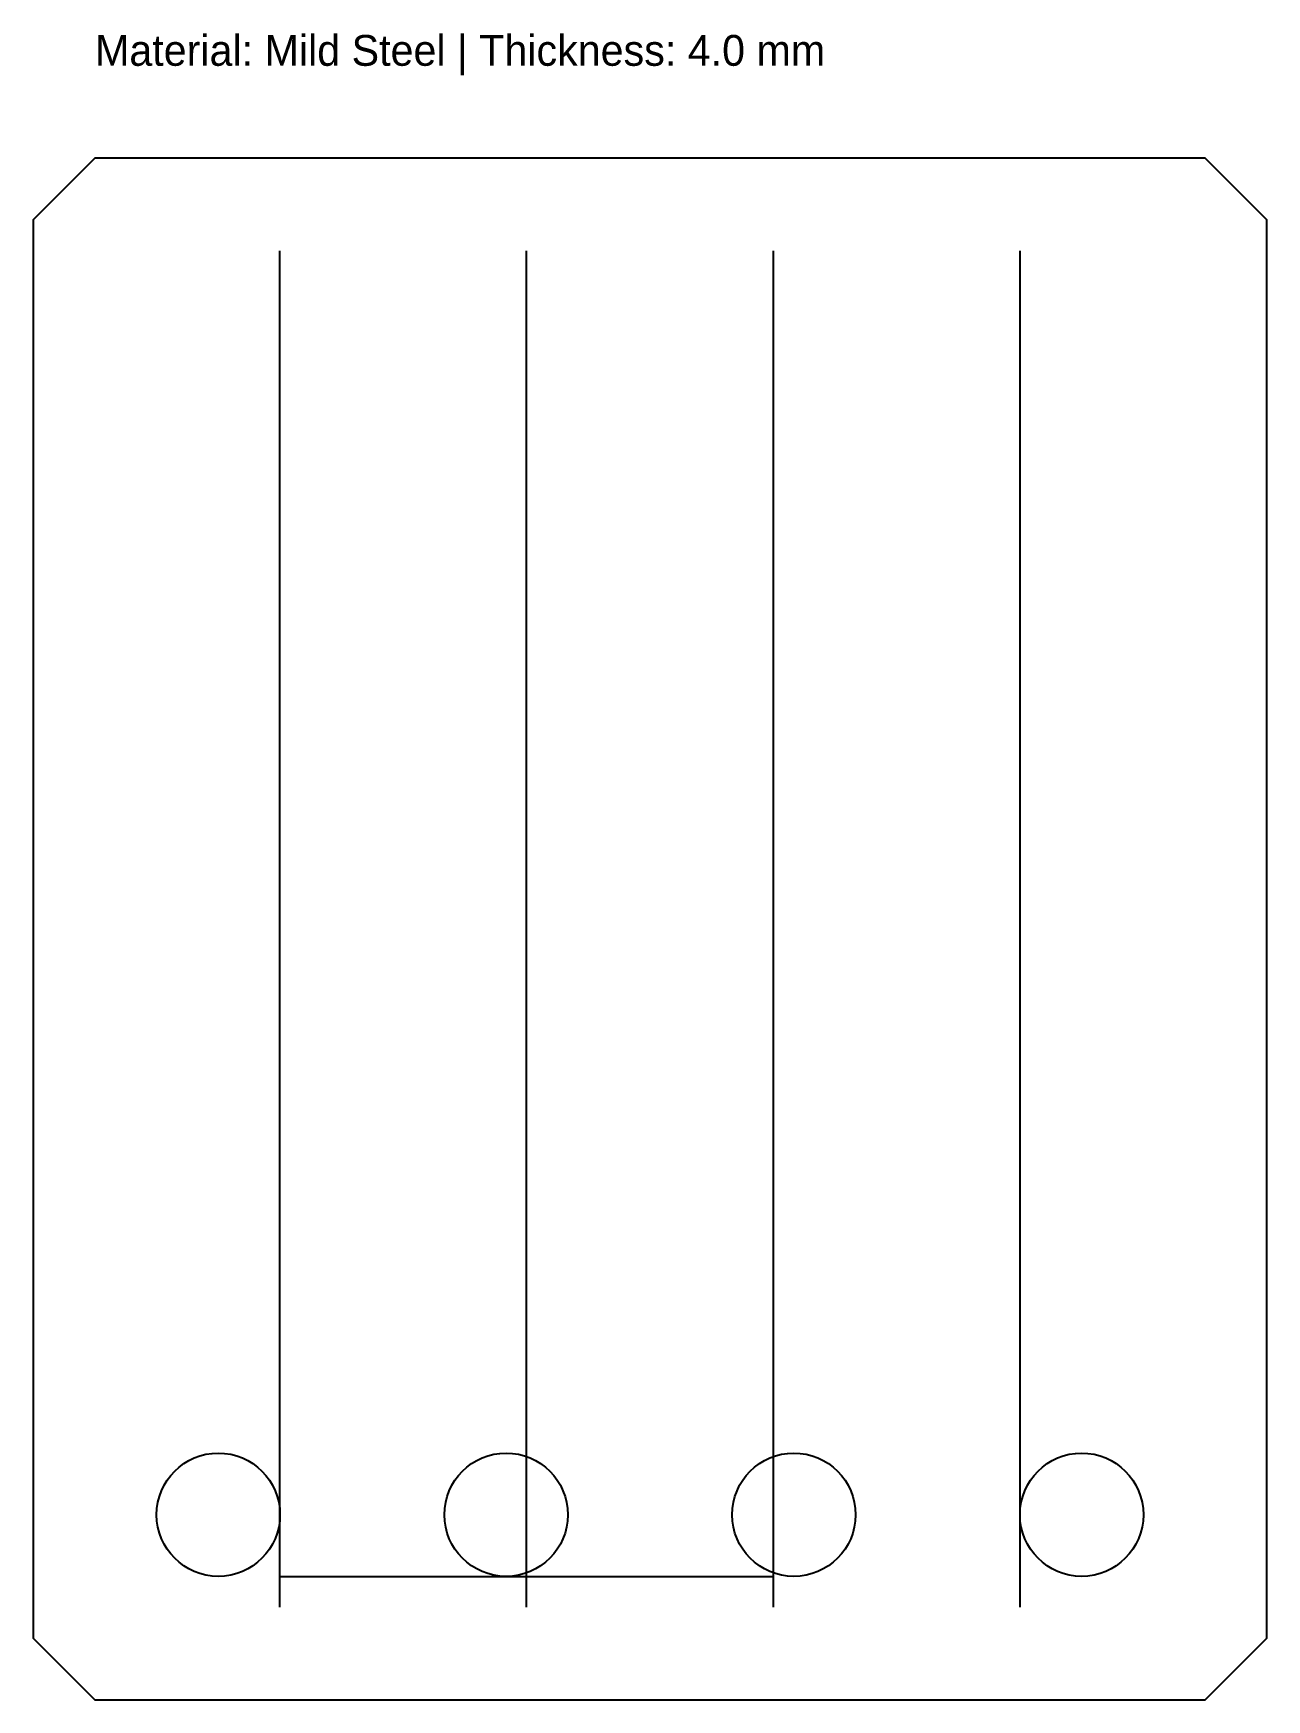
# Model space of a CAD drawing. Header units: metres. Extents: x 0 to 200, y 0 to 270.
import ezdxf

# ---------------------------------------------------------------- set-up
doc = ezdxf.new("R2010")
doc.units = ezdxf.units.M

msp = doc.modelspace()

# ---------------------------------------------------------------- linework, layer by layer
at = {"layer": 'BRAKE'}
for p, q in [((40, 15), (40, 235)), ((80, 15), (80, 235)), ((120, 15), (120, 235)), ((160, 15), (160, 235))]:
    msp.add_line(p, q, dxfattribs=at)
at = {"layer": 'CONTOUR'}
msp.add_lwpolyline([(10, 0), (190, 0), (200, 10), (200, 240), (190, 250), (10, 250), (0, 240), (0, 10)], close=True, dxfattribs=at)
at = {"layer": 'HOLES'}
for centre in [(30, 30), (76.67, 30), (123.33, 30), (170, 30)]:
    msp.add_circle(centre, 10, dxfattribs=at)
at = {"layer": 'SEAMS', "linetype": 'CONTINUOUS'}
msp.add_line((40, 20), (120, 20), dxfattribs=at)

# ---------------------------------------------------------------- texts
at = {"layer": 'NOTES'}
msp.add_text('Material: Mild Steel | Thickness: 4.0 mm', height=5, dxfattribs=at).set_placement((10, 265))

doc.saveas('drawing.dxf')
